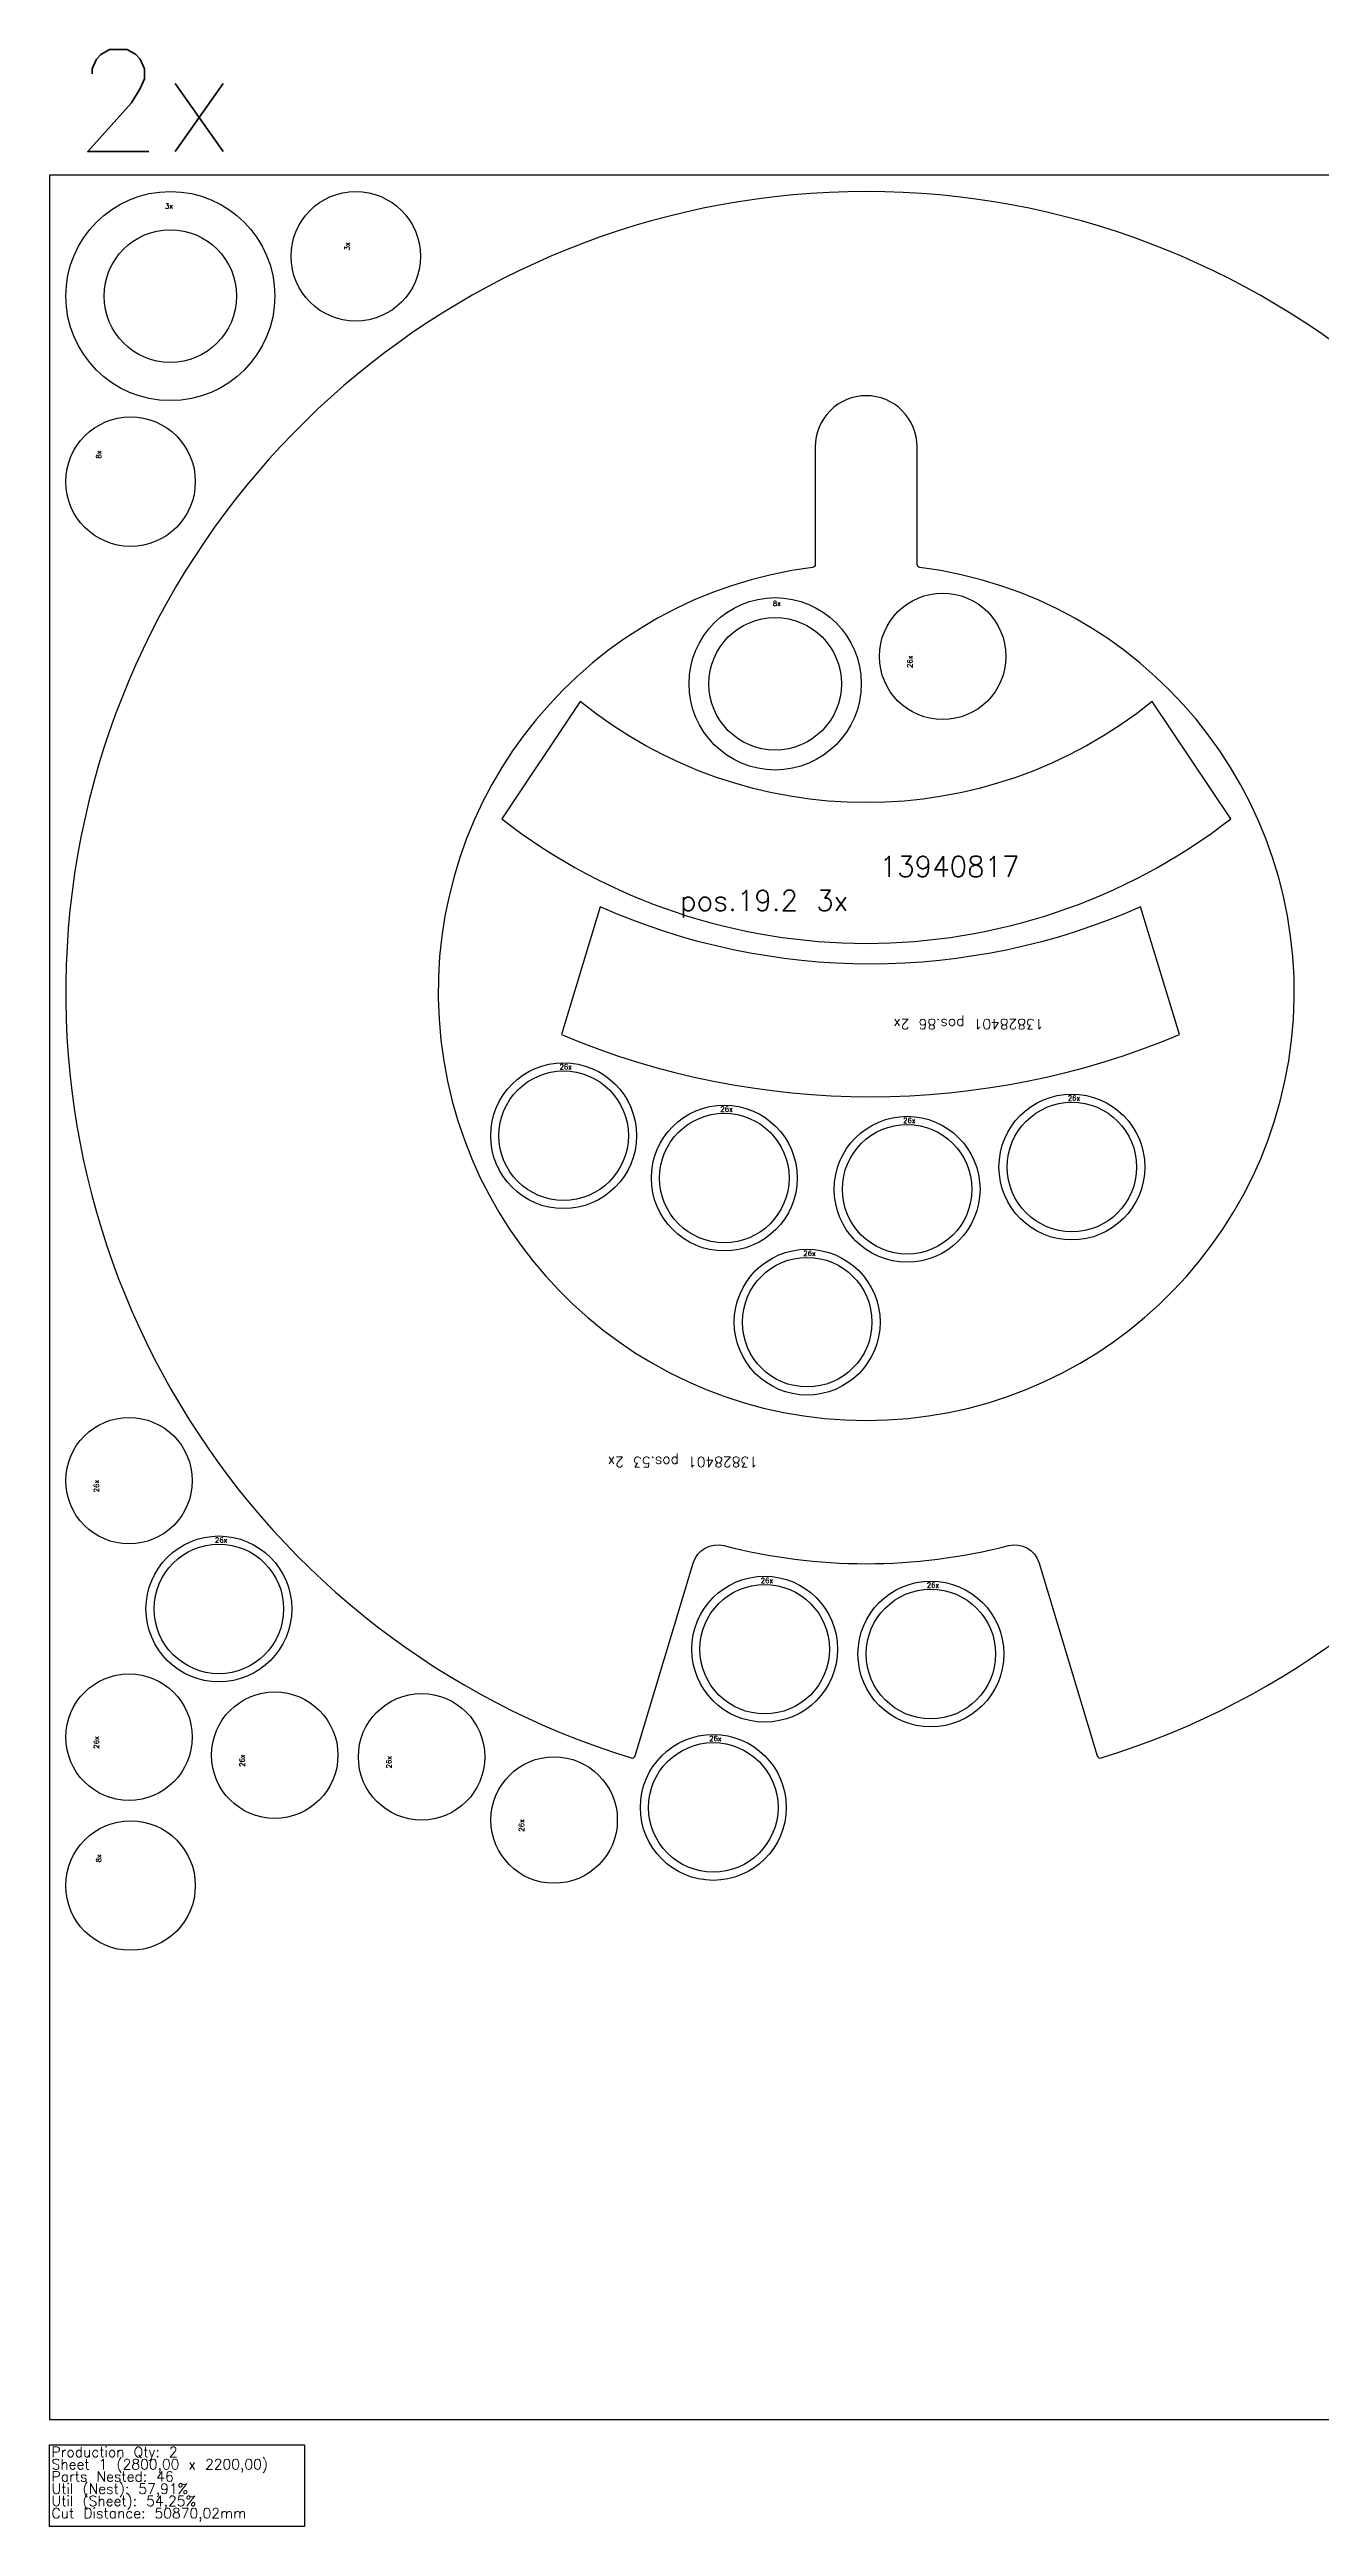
# Model space of a CAD drawing. Header units: millimetres. Extents: x 0 to 4290, y -105 to 2331.
# Drawn here: x 0 to 1248, y -105 to 2323 of the extents above; entities that cross this region are included whole.
import ezdxf

# ---------------------------------------------------------------- set-up
doc = ezdxf.new("R2010")
doc.units = ezdxf.units.MM
for name, color, linetype in [('--NestedParts--', 7, 'Continuous'), ('sheet', 24, 'Continuous'), ('Stats', 7, 'Continuous'), ('Texto', 7, 'Continuous')]:
    doc.layers.add(name, color=color, linetype=linetype)
doc.styles.get("Standard").update_dxf_attribs({"font": 'txt.shx'})

msp = doc.modelspace()

# ---------------------------------------------------------------- linework, layer by layer
at = {"layer": '--NestedParts--', "color": 7}
for points in [[(1027.6, 650.4, 0.415752), (1031.4, 648.4, 6.664644), (570.6, 648.4, 0.415752), (574.4, 650.4), (631.3, 839.5, -0.402297), (661.5, 856.5, 0.12655), (940.5, 856.5, -0.402297), (970.7, 839.5)], [(851, 1818.5), (851, 1933.8, 0.414214), (801, 1983.8), (801, 1983.8, 0.414214), (751, 1933.8), (751, 1818.5, -0.377879), (748.4, 1815.5, 15.899369), (853.6, 1815.5, -0.377879)], [(443.5, 1568.9, 0.341108), (1158.5, 1568.9), (1081.5, 1683.9, -0.352886), (520.5, 1683.9)], [(540.1, 1482.7), (502.1, 1357.5, 0.200773), (1108.1, 1357.5), (1070.1, 1482.7, -0.211324)]]:
    msp.add_lwpolyline(points, format="xyb", close=True, dxfattribs=at)
for centre, radius in [((118.5, 2081.5), 102.5), ((300.4, 2120.5), 63.5), ((118.5, 2081.5), 65), ((79.5, 1899.6), 63.5), ((711.7, 1701.4), 84.5), ((876, 1728.3), 62), ((711.7, 1701.4), 65), ((504.2, 1258.4), 71.5), ((504.2, 1258.4), 63.5), ((661.8, 1216.9), 71.5), ((1002.7, 1227.7), 71.5), ((1002.7, 1227.7), 63.5), ((661.8, 1216.9), 63.5), ((841.1, 1205.9), 71.5), ((841.1, 1205.9), 63.5), ((743.1, 1075.6), 71.5), ((743.1, 1075.6), 63.5), ((78, 920.2), 62), ((166.1, 794.5), 71.5), ((166.1, 794.5), 63.5), ((701.4, 755), 71.5), ((701.4, 755), 63.5), ((864.4, 750.3), 71.5), ((864.4, 750.3), 63.5), ((78, 668.8), 62), ((220.9, 651.1), 62), ((364.9, 649.5), 62), ((651, 599.9), 71.5), ((651, 599.9), 63.5), ((494.9, 587.5), 62), ((79.5, 523.3), 63.5)]:
    msp.add_circle(centre, radius, dxfattribs=at)
at = {"layer": 'sheet', "color": 7}
msp.add_lwpolyline([(0, 0), (2800, 0), (2800, 2200), (0, 2200)], close=True, dxfattribs=at)
at = {"layer": 'Stats', "color": 151}
msp.add_lwpolyline([(0, -25), (250, -25), (250, -105), (0, -105), (0, -25)], close=True, dxfattribs=at)

# ---------------------------------------------------------------- texts
at = {"insert": (24.7, 2323.2), "char_height": 100, "attachment_point": 1}
msp.add_mtext_dynamic_manual_height_columns('2x', width=98.107, gutter_width=1, heights=[0], dxfattribs=at)
at = {"layer": 'Stats', "color": 60}
for s, p in [('Sheet 1 (2800,00 x 2200,00)', (2, -49)), ('Production Qty: 2', (2, -37)), ('Parts Nested: 46', (2, -61)), ('Util (Nest): 57,91%', (2, -73)), ('Cut Distance: 50870,02mm', (2, -97)), ('Util (Sheet): 54,25%', (2, -85))]:
    msp.add_text(s, height=10, dxfattribs=at).set_placement(p)
at = {"layer": 'Texto', "color": 3, "attachment_point": 1}
for s, insert, char_height, width in [('3x', (113.2, 2172.2), 5, 8.892), ('8x', (709.4, 1782.7), 5, 8.892), ('{\\W5.49091;  }13940817 pos.19.2 3x', (618.4, 1532.3), 20, 443.783), ('26x', (500.2, 1328.4), 5, 5.887), ('26x', (998.7, 1297.7), 5, 5.887), ('26x', (657.9, 1286.9), 5, 5.887), ('26x', (837.2, 1275.8), 5, 5.887), ('26x', (739.2, 1145.6), 5, 5.887), ('26x', (162.2, 864.5), 5, 5.887), ('26x', (697.5, 824.9), 5, 5.887), ('26x', (860.4, 820.3), 5, 5.887), ('26x', (647, 669.9), 5, 5.887)]:
    msp.add_mtext(s, dxfattribs=dict(at, insert=insert, char_height=char_height, width=width))
for s, insert, char_height, width, rotation in [('3x', (289.4, 2126.3), 5, 8.892, 90), ('8x', (45.7, 1922.2), 5, 8.892, 90), ('26x', (841.4, 1716.9), 5, 5.887, 90), ('{\\W9.64477;   }13828401 pos.86 2x', (974.9, 1362.8), 10, 349.599, 180), ('{\\W9.41279;   } 13828401 pos.53 2x', (694.8, 933.5), 10, 349.599, 180), ('26x', (43.5, 908.8), 5, 5.887, 90), ('26x', (43.5, 657.4), 5, 5.887, 90), ('26x', (186.4, 639.7), 5, 5.887, 90), ('26x', (330.4, 638.1), 5, 5.887, 90), ('26x', (460.4, 576.1), 5, 5.887, 90), ('8x', (45.7, 546), 5, 8.892, 90)]:
    msp.add_mtext(s, dxfattribs=dict(at, insert=insert, char_height=char_height, width=width, rotation=rotation))

doc.saveas('drawing.dxf')
